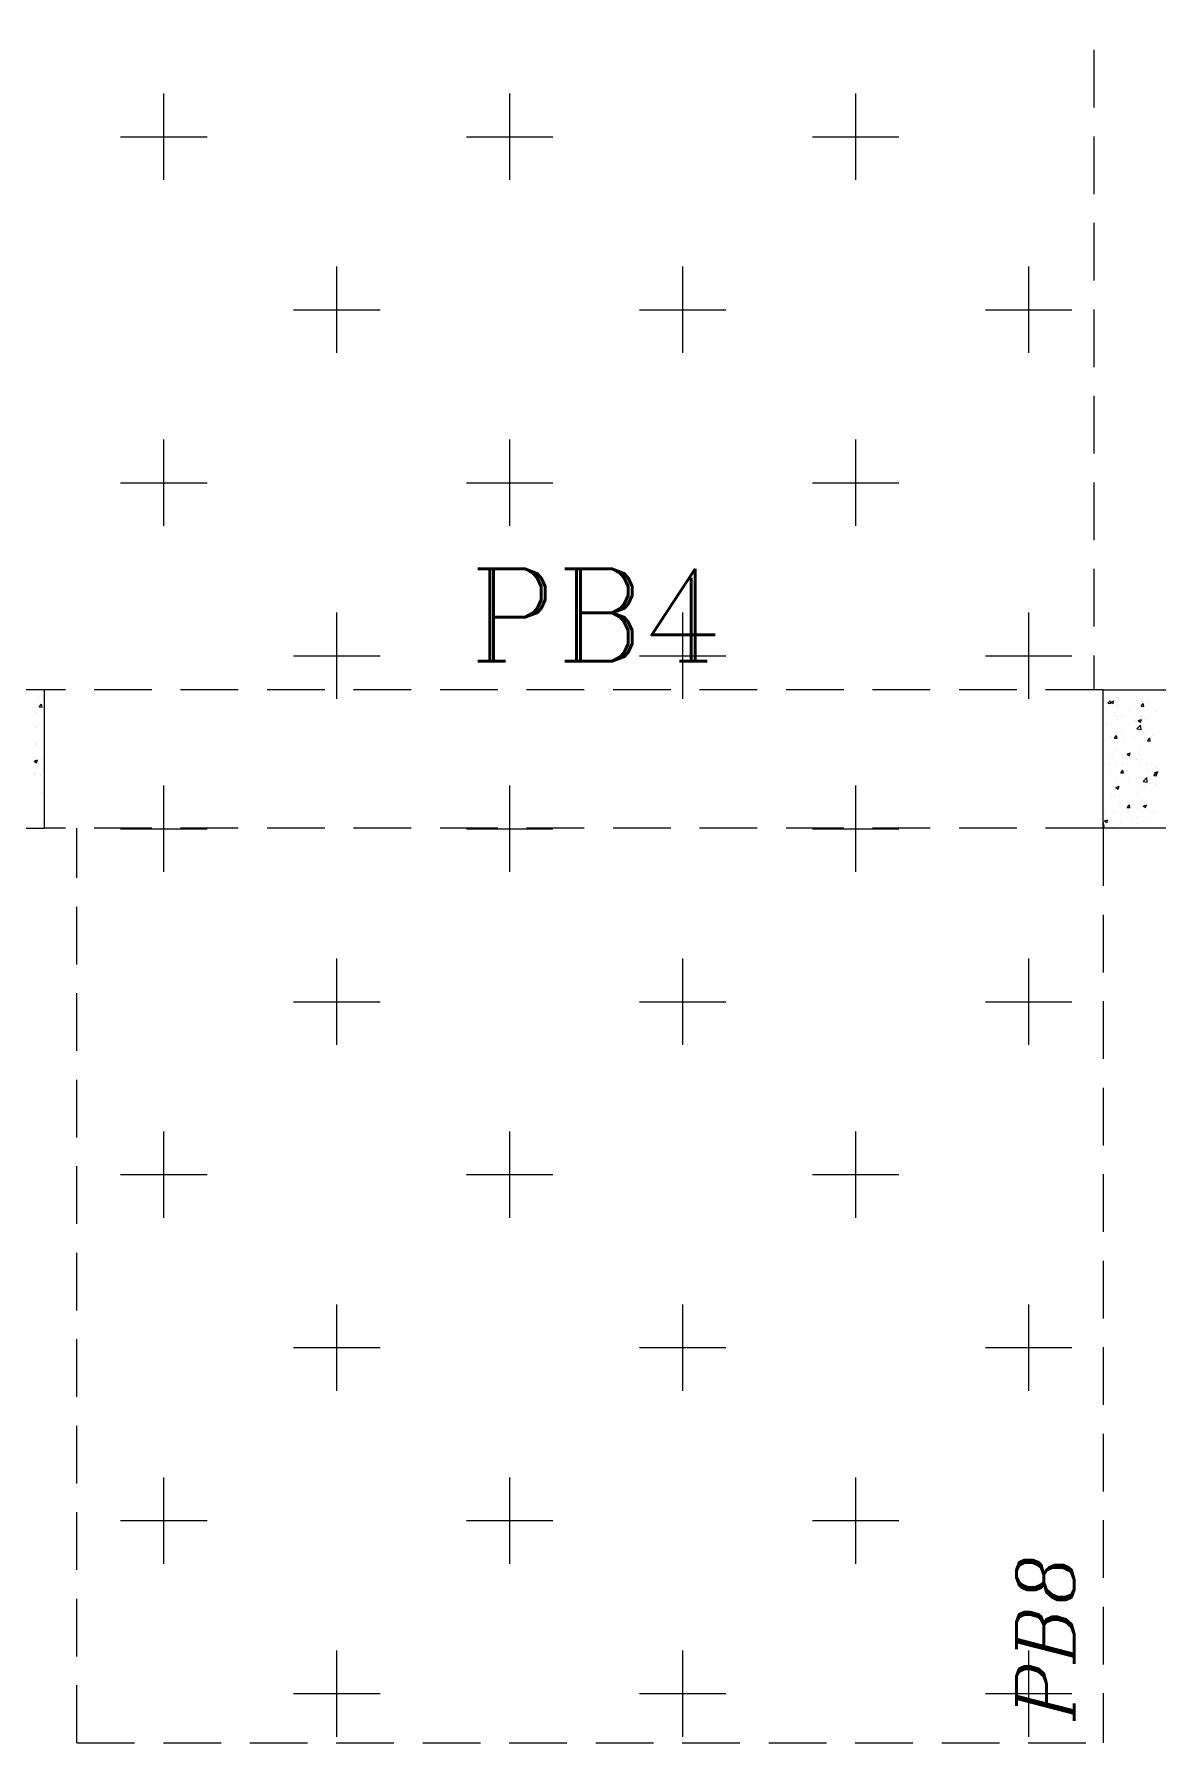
# Model space of a CAD drawing. Header units: millimetres. Extents: x 331487 to 517269, y 198509 to 399936.
# Drawn here: x 396098 to 398534, y 370362 to 374066 of the extents above; entities that cross this region are included whole.
import ezdxf

# ---------------------------------------------------------------- set-up
doc = ezdxf.new("R2010")
doc.units = ezdxf.units.MM
doc.header["$MEASUREMENT"] = 0
doc.linetypes.add('DASHED2', pattern=[0.375, 0.25, -0.125])
doc.layers.add('BEAM', color=1, linetype='Continuous', lineweight=5)
doc.layers.add('COLUMN', color=6, linetype='Continuous')
doc.styles.add('ITALICC', font='italicc', dxfattribs={"height": 0.3})
doc.styles.add('RC', font='romanc.shx', dxfattribs={"height": 200})

msp = doc.modelspace()

# ---------------------------------------------------------------- linework, layer by layer
at = {"layer": 'BEAM', "linetype": 'DASHED2', "ltscale": 500}
for p, q in [((398395.1, 376094), (398395.1, 372644)), ((398415.1, 372644), (396120.1, 372644)), ((398415.1, 372344), (396120.1, 372344)), ((396190.1, 370361.5), (396190.1, 372344)), ((398415.1, 372344), (398415.1, 370361.5)), ((396190.1, 370361.5), (398415.1, 370361.5))]:
    msp.add_line(p, q, dxfattribs=at)
at = {"layer": 'BEAM', "color": 253, "linetype": 'Continuous', "ltscale": 750}
for p, q in [((396378.6, 373749.5), (396378.6, 373937)), ((397128.6, 373749.5), (397128.6, 373937)), ((397878.6, 373749.5), (397878.6, 373937)), ((396284.8, 373843.2), (396472.3, 373843.2)), ((397034.8, 373843.2), (397222.3, 373843.2)), ((397784.8, 373843.2), (397972.3, 373843.2)), ((396753.6, 373374.5), (396753.6, 373562)), ((397503.6, 373374.5), (397503.6, 373562)), ((398253.6, 373374.5), (398253.6, 373562)), ((396659.8, 373468.2), (396847.3, 373468.2)), ((397409.8, 373468.2), (397597.3, 373468.2)), ((398159.8, 373468.2), (398347.3, 373468.2)), ((396378.6, 372999.5), (396378.6, 373187)), ((397128.6, 372999.5), (397128.6, 373187)), ((397878.6, 372999.5), (397878.6, 373187)), ((396284.8, 373093.2), (396472.3, 373093.2)), ((397034.8, 373093.2), (397222.3, 373093.2)), ((397784.8, 373093.2), (397972.3, 373093.2)), ((396753.6, 372644), (396753.6, 372812)), ((397503.6, 372644), (397503.6, 372812)), ((398253.6, 372644), (398253.6, 372812)), ((396659.8, 372718.2), (396847.3, 372718.2)), ((397409.8, 372718.2), (397597.3, 372718.2)), ((398159.8, 372718.2), (398347.3, 372718.2)), ((396753.6, 372624.5), (396753.6, 372644)), ((397503.6, 372624.5), (397503.6, 372644)), ((398253.6, 372624.5), (398253.6, 372644)), ((396378.6, 372344), (396378.6, 372437)), ((397128.6, 372344), (397128.6, 372437)), ((397878.6, 372344), (397878.6, 372437)), ((396284.8, 372343.2), (396472.3, 372343.2)), ((396378.6, 372249.5), (396378.6, 372344)), ((397034.8, 372343.2), (397222.3, 372343.2)), ((397128.6, 372249.5), (397128.6, 372344)), ((397784.8, 372343.2), (397972.3, 372343.2)), ((397878.6, 372249.5), (397878.6, 372344)), ((396753.6, 371874.5), (396753.6, 372062)), ((397503.6, 371874.5), (397503.6, 372062)), ((398253.6, 371874.5), (398253.6, 372062)), ((396659.8, 371968.2), (396847.3, 371968.2)), ((397409.8, 371968.2), (397597.3, 371968.2)), ((398159.8, 371968.2), (398347.3, 371968.2)), ((396378.6, 371499.5), (396378.6, 371687)), ((397128.6, 371499.5), (397128.6, 371687)), ((397878.6, 371499.5), (397878.6, 371687)), ((396284.8, 371593.2), (396472.3, 371593.2)), ((397034.8, 371593.2), (397222.3, 371593.2)), ((397784.8, 371593.2), (397972.3, 371593.2)), ((396753.6, 371124.5), (396753.6, 371312)), ((397503.6, 371124.5), (397503.6, 371312)), ((398253.6, 371124.5), (398253.6, 371312)), ((396659.8, 371218.2), (396847.3, 371218.2)), ((397409.8, 371218.2), (397597.3, 371218.2)), ((398159.8, 371218.2), (398347.3, 371218.2)), ((396378.6, 370749.5), (396378.6, 370937)), ((397128.6, 370749.5), (397128.6, 370937)), ((397878.6, 370749.5), (397878.6, 370937)), ((396284.8, 370843.2), (396472.3, 370843.2)), ((397034.8, 370843.2), (397222.3, 370843.2)), ((397784.8, 370843.2), (397972.3, 370843.2)), ((396753.6, 370374.5), (396753.6, 370562)), ((397503.6, 370374.5), (397503.6, 370562)), ((398253.6, 370374.5), (398253.6, 370562)), ((396659.8, 370468.2), (396847.3, 370468.2)), ((397409.8, 370468.2), (397597.3, 370468.2)), ((398159.8, 370468.2), (398347.3, 370468.2))]:
    msp.add_line(p, q, dxfattribs=at)
at = {"layer": 'COLUMN'}
for p, q in [((396120.1, 372644), (393590.1, 372644)), ((396120.1, 372344), (396120.1, 372644)), ((398415.1, 372644), (399165.1, 372644)), ((398415.1, 372344), (398415.1, 372644)), ((393590.1, 372344), (396120.1, 372344)), ((399165.1, 372344), (398415.1, 372344))]:
    msp.add_line(p, q, dxfattribs=at)
at = {"layer": 'COLUMN', "color": 2, "linetype": 'Continuous'}
for p, q in [((396104.6, 372628.5), (396104.6, 372628.5)), ((396117.3, 372640.1), (396117.3, 372640.1)), ((398436.1, 372642.6), (398436.1, 372642.6)), ((396103.4, 372595.2), (396103.4, 372595.2)), ((396108.7, 372607.3), (396113.6, 372613)), ((396108.7, 372607.3), (396114.7, 372606.8)), ((396114.7, 372606.8), (396113.6, 372613)), ((398421.4, 372601.8), (398421.4, 372601.8)), ((398425.5, 372615), (398430.3, 372620.7)), ((398425.5, 372615), (398431.4, 372614.5)), ((398429.8, 372610.8), (398429.8, 372610.8)), ((398431.4, 372614.5), (398430.3, 372620.7)), ((398431.4, 372617.7), (398438.4, 372620.3)), ((398431.4, 372617.7), (398436.4, 372614.3)), ((398436.4, 372614.3), (398438.4, 372620.3)), ((398446.9, 372612.6), (398446.9, 372612.6)), ((398447.7, 372608.2), (398447.7, 372608.2)), ((398474.8, 372599.6), (398474.8, 372599.6)), ((398488.1, 372620.8), (398488.1, 372620.8)), ((398497.2, 372608.7), (398502, 372614.5)), ((398497.2, 372608.7), (398503.2, 372608.2)), ((398498.8, 372620), (398498.8, 372620)), ((398503.2, 372608.2), (398502, 372614.5)), ((398510.9, 372616.5), (398510.9, 372616.5)), ((398512.1, 372598.8), (398512.1, 372598.8)), ((398528.2, 372597.3), (398528.2, 372597.3)), ((396102.1, 372561.9), (396102.1, 372561.9)), ((396102.6, 372566.2), (396102.6, 372566.2)), ((396119.4, 372576.1), (396119.4, 372576.1)), ((398421.4, 372568.7), (398421.4, 372568.7)), ((398442.5, 372588.4), (398442.5, 372588.4)), ((398445.7, 372579.3), (398445.7, 372579.3)), ((398453.8, 372588.8), (398453.8, 372588.8)), ((398484.6, 372577.1), (398484.6, 372577.1)), ((398488.4, 372559.8), (398496.2, 372567.9)), ((398488.4, 372559.8), (398497.3, 372558.4)), ((398491.1, 372577.4), (398498.1, 372580.1)), ((398491.1, 372577.4), (398496.1, 372574)), ((398492, 372553.8), (398492, 372553.8)), ((398495.9, 372586.1), (398495.9, 372586.1)), ((398496.1, 372574), (398498.1, 372580.1)), ((398497.3, 372558.4), (398496.2, 372567.9)), ((398497.6, 372586.8), (398497.6, 372586.8)), ((398509.6, 372580.4), (398509.6, 372580.4)), ((396099.5, 372525.3), (396099.5, 372525.3)), ((396100.9, 372528.6), (396100.9, 372528.6)), ((398433.7, 372543.8), (398433.7, 372543.8)), ((398439.3, 372539.8), (398444.2, 372545.5)), ((398439.3, 372539.8), (398445.3, 372539.3)), ((398445.3, 372539.2), (398444.2, 372545.5)), ((398444.5, 372546), (398444.5, 372546)), ((398454.9, 372548.7), (398454.9, 372548.7)), ((398458.2, 372537.6), (398458.2, 372537.6)), ((398483.3, 372540.9), (398483.3, 372540.9)), ((398495.2, 372520.2), (398495.2, 372520.2)), ((398496.4, 372553.5), (398496.4, 372553.5)), ((398508.3, 372546.5), (398508.3, 372546.5)), ((398511.1, 372533.5), (398515.9, 372539.2)), ((398511.1, 372533.5), (398517, 372533)), ((398517, 372533), (398515.9, 372539.2)), ((398521.2, 372545.9), (398521.2, 372545.9)), ((396097.8, 372489.7), (396104.8, 372492.4)), ((396097.8, 372489.7), (396102.7, 372486.3)), ((396099.7, 372495.3), (396099.7, 372495.3)), ((396102.7, 372486.3), (396104.8, 372492.3)), ((396113.1, 372495.6), (396113.1, 372495.6)), ((398429.5, 372484.1), (398429.5, 372484.1)), ((398431.9, 372498.2), (398431.9, 372498.2)), ((398435.4, 372497.6), (398435.4, 372497.6)), ((398443.3, 372512.7), (398443.3, 372512.7)), ((398456.5, 372484.2), (398456.5, 372484.2)), ((398457, 372501.5), (398457, 372501.5)), ((398466.8, 372504.9), (398473.8, 372507.6)), ((398466.8, 372504.9), (398471.8, 372501.5)), ((398471.8, 372501.5), (398473.8, 372507.6)), ((398487.9, 372494.2), (398487.9, 372494.2)), ((398488.8, 372495.4), (398488.8, 372495.4)), ((398494, 372486.9), (398494, 372486.9)), ((398494.9, 372506.5), (398494.9, 372506.5)), ((398509.9, 372481.9), (398509.9, 372481.9)), ((396098.5, 372462), (396098.5, 372462)), ((396101.1, 372460.8), (396101.1, 372460.8)), ((396111.8, 372459.5), (396111.8, 372459.5)), ((398415.5, 372446.8), (398415.5, 372446.8)), ((398430.7, 372462), (398430.7, 372462)), ((398440.8, 372446.1), (398440.8, 372446.1)), ((398442, 372479.4), (398442, 372479.4)), ((398453.2, 372464.6), (398458, 372470.3)), ((398453.2, 372464.6), (398459.2, 372464)), ((398453.5, 372462.2), (398453.5, 372462.2)), ((398459.2, 372464), (398458, 372470.3)), ((398468.5, 372467), (398468.5, 372467)), ((398468.9, 372444.5), (398468.9, 372444.5)), ((398492.8, 372453.6), (398492.8, 372453.6)), ((398501.6, 372445.8), (398509.4, 372454)), ((398501.6, 372445.8), (398510.5, 372444.4)), ((398510.5, 372444.4), (398509.4, 372453.9)), ((398511.8, 372472.2), (398511.8, 372472.2)), ((398524.9, 372458.3), (398529.8, 372464)), ((398524.9, 372458.3), (398530.9, 372457.8)), ((398526.5, 372464.6), (398533.5, 372467.3)), ((398526.5, 372464.6), (398531.4, 372461.3)), ((398530.9, 372457.8), (398529.8, 372464)), ((398531.4, 372461.3), (398533.5, 372467.3)), ((398531.7, 372475.3), (398531.7, 372475.3)), ((396113.5, 372421.1), (396113.5, 372421.1)), ((398433.4, 372417.2), (398433.4, 372417.2)), ((398439.6, 372412.8), (398439.6, 372412.8)), ((398442.2, 372427.6), (398442.2, 372427.6)), ((398442.5, 372432.4), (398449.5, 372435.1)), ((398442.5, 372432.4), (398447.4, 372429)), ((398447.4, 372429), (398449.4, 372435.1)), ((398491.5, 372420.3), (398491.5, 372420.3)), ((398491.7, 372427.2), (398491.7, 372427.2)), ((398505.4, 372435.9), (398505.4, 372435.9)), ((398522.3, 372442.3), (398522.3, 372442.3)), ((398530.4, 372439.2), (398530.4, 372439.2)), ((398415.9, 372388.1), (398415.9, 372388.1)), ((398417.1, 372382.3), (398417.1, 372382.3)), ((398438.4, 372379.5), (398438.4, 372379.5)), ((398449.4, 372393.4), (398449.4, 372393.4)), ((398467.1, 372389.3), (398471.9, 372395.1)), ((398467.1, 372389.3), (398473.1, 372388.8)), ((398470.5, 372380), (398470.5, 372380)), ((398473.1, 372388.8), (398471.9, 372395.1)), ((398479.1, 372396.4), (398479.1, 372396.4)), ((398490.3, 372387), (398490.3, 372387)), ((398502.1, 372392.1), (398509.1, 372394.8)), ((398502.1, 372392.1), (398507.1, 372388.8)), ((398502.8, 372391.2), (398502.8, 372391.2)), ((398504.1, 372399.7), (398504.1, 372399.7)), ((398507.1, 372388.8), (398509.1, 372394.8)), ((398523.9, 372377.8), (398523.9, 372377.8)), ((396115.1, 372356.6), (396115.1, 372356.6)), ((398415.1, 372355.7), (398416, 372356.5)), ((398415.1, 372347.3), (398417, 372347)), ((398417, 372347), (398415.9, 372356.5)), ((398418.1, 372359.9), (398425.1, 372362.5)), ((398418.1, 372359.9), (398423.1, 372356.5)), ((398423.1, 372356.5), (398425.1, 372362.5)), ((398429.2, 372357.5), (398429.2, 372357.5)), ((398437.2, 372346.2), (398437.2, 372346.2)), ((398452.8, 372357), (398452.8, 372357)), ((398477.8, 372360.3), (398477.8, 372360.3)), ((398487.6, 372367.5), (398487.6, 372367.5)), ((398489.1, 372353.7), (398489.1, 372353.7)), ((398511.5, 372345.6), (398511.5, 372345.6)), ((398515.7, 372365.3), (398515.7, 372365.3))]:
    msp.add_line(p, q, dxfattribs=at)

# ---------------------------------------------------------------- texts
at = {"color": 3, "linetype": 'Continuous', "style": 'RC'}
msp.add_attdef('PB4', (397042.2, 372706.2), '', height=200, dxfattribs=at)
at = {"color": 3, "linetype": 'Continuous', "style": 'ITALICC'}
msp.add_attdef('PB8', (398352, 370409.3), '', height=125, rotation=90, dxfattribs=at)

doc.saveas('drawing.dxf')
